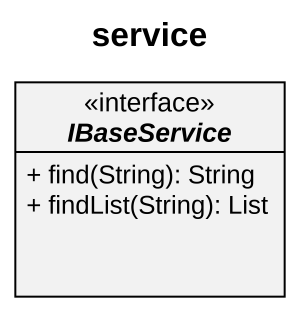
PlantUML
@startuml
title service
hide circle
hide empty members
skinparam classAttributeIconSize 0
interface IBaseService <<interface>> {
  + find(String): String
  + findList(String): List
}
@enduml
